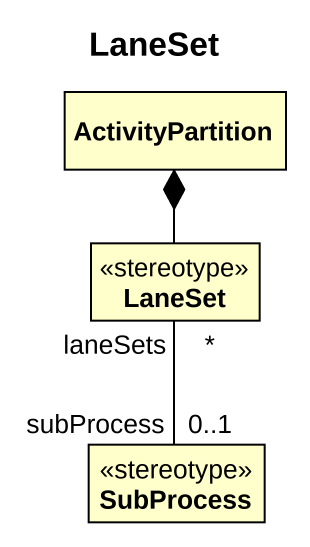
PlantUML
@startuml
title LaneSet
hide circle
hide empty members
class ActivityPartition
class LaneSet <<stereotype>>
class SubProcess <<stereotype>>
LaneSet -up-* ActivityPartition
SubProcess "subProcess\n0..1" -up- "laneSets\n*" LaneSet
@enduml
